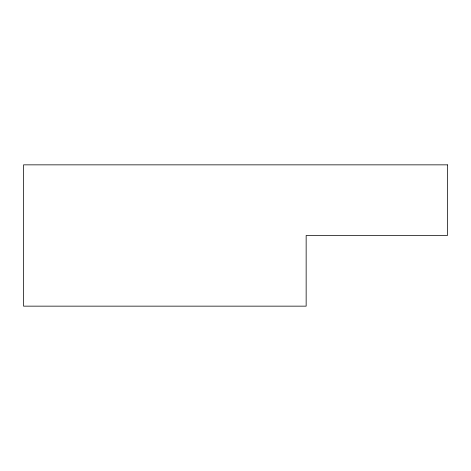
<?xml version="1.0" encoding="UTF-8"?>
<svg xmlns="http://www.w3.org/2000/svg" width="471" height="471" viewBox="0 0 471 471"><rect width="100%" height="100%" fill="white"/><g stroke="black" fill="none" stroke-linecap="round" stroke-linejoin="round"><path stroke-width="0.71" d="M447.45 164.85L23.55 164.85L23.55 306.15L306.15 306.15L306.15 235.5L447.45 235.5L447.45 164.85"/></g></svg>
